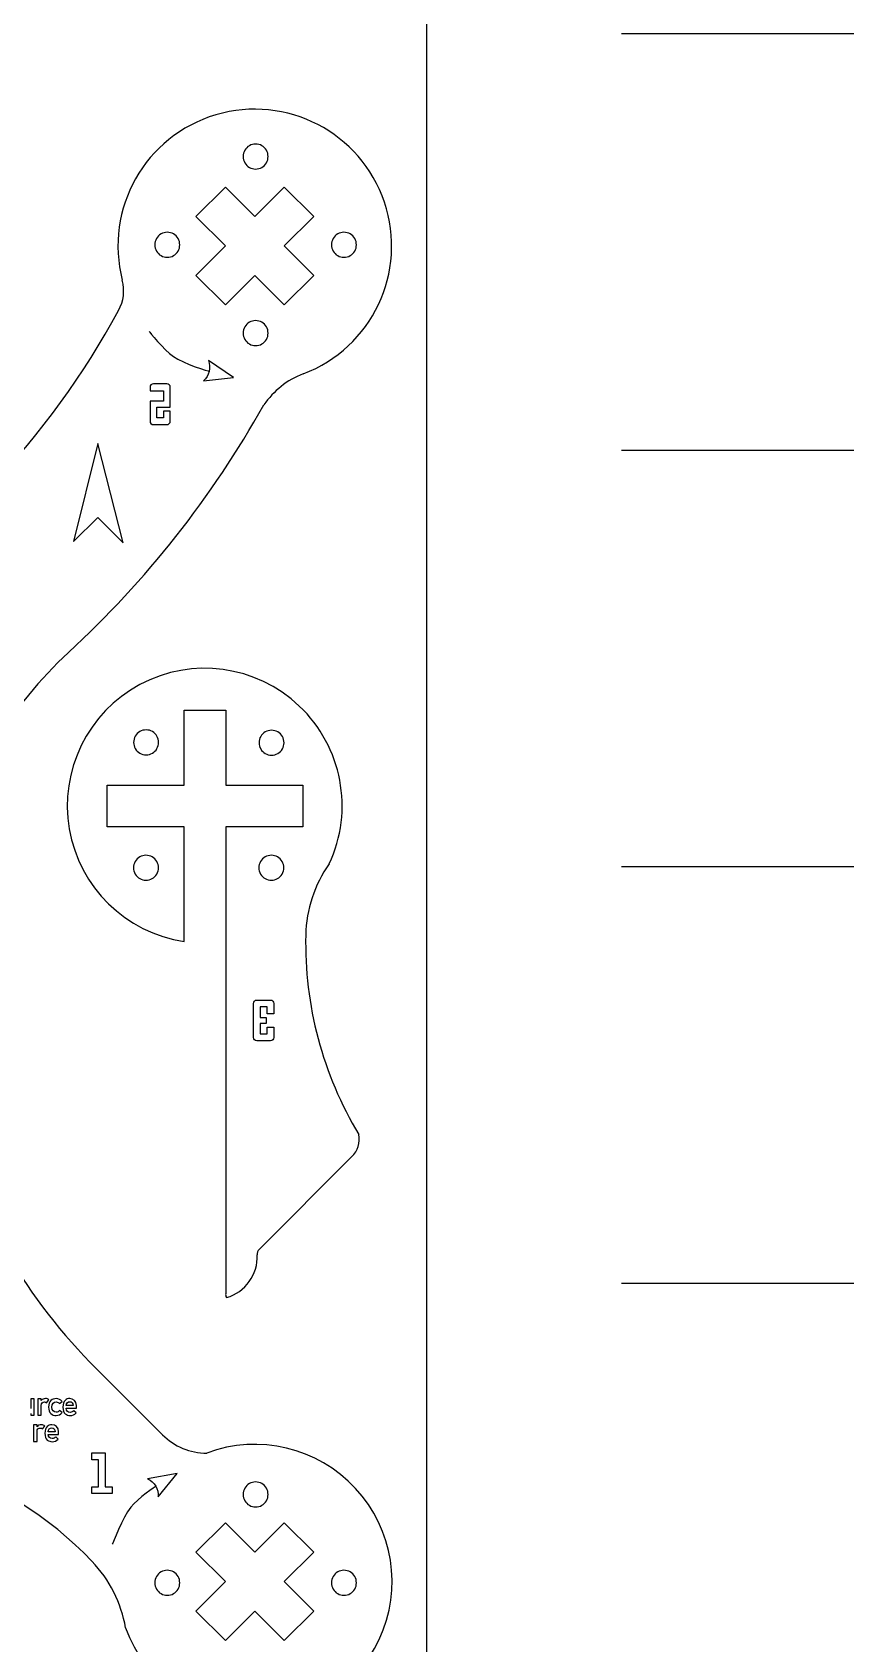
# Model space of a CAD drawing. Extents: x 699 to 13006, y 967 to 6587.
# Drawn here: x 3967 to 4246, y 3979 to 4528 of the extents above; entities that cross this region are included whole.
import ezdxf

# ---------------------------------------------------------------- set-up
doc = ezdxf.new("R2010")
doc.units = 0
doc.layers.add('Plantilla_LASERCUT_Illustrator_V2.0', color=7, linetype='CONTINUOUS')

msp = doc.modelspace()

# ---------------------------------------------------------------- linework, layer by layer
at = {"layer": 'Plantilla_LASERCUT_Illustrator_V2.0', "color": 7}
msp.add_lwpolyline([(699.319983, 2259.409869), (4100.894897, 2259.409869), (4100.894897, 4810.590805), (699.319983, 4810.590805)], close=True, dxfattribs=at)
for points in [[(4246.150294, 4527.125812), (4167.145296, 4527.125812)], [(4246.150294, 4385.393415), (4167.145296, 4385.393415)], [(4246.150294, 4243.660919), (4167.145296, 4243.660919)], [(4246.150294, 4101.929522), (4167.145296, 4101.929522)]]:
    msp.add_lwpolyline(points, dxfattribs=at)
at = {"layer": 'Plantilla_LASERCUT_Illustrator_V2.0', "color": 5}
for points in [[(4046.936495, 4485.385549)], [(4016.89052, 4455.339619)], [(4076.982395, 4455.339619)], [(4046.936495, 4425.293689)], [(4005.436745, 4290.275614)], [(4048.098095, 4290.154647)], [(4005.39452, 4247.614302)], [(4048.055795, 4247.614302)], [(4046.936495, 4030.106929)], [(4016.89052, 4000.061029)], [(4076.982395, 4000.061029)]]:
    msp.add_lwpolyline(points, close=True, dxfattribs=at)
at = {"layer": 'Plantilla_LASERCUT_Illustrator_V2.0', "color": 3}
for points in [[(4022.38127, 4464.959299), (4032.396545, 4454.943987), (4022.38127, 4444.928682), (4032.396545, 4434.913377), (4042.41182, 4444.928682), (4052.42717, 4434.913377), (4062.442445, 4444.928682), (4052.42717, 4454.943987), (4062.442445, 4464.959299), (4052.42717, 4474.974612), (4042.41182, 4464.959299), (4032.396545, 4474.974612)], [(4024.939336, 4409.083891)], [(3989.044103, 4387.718768), (3980.744641, 4354.384995), (3989.044103, 4362.528563), (3997.639411, 4353.932295)], [(3986.955113, 4041.930795), (3986.955113, 4044.25242), (3991.560061, 4044.25242), (3991.560061, 4032.720945), (3993.862486, 4032.720945), (3993.862486, 4030.399245), (3986.955113, 4030.399245), (3986.955113, 4032.720945), (3989.257576, 4032.720945), (3989.257576, 4041.930795)], [(4009.531636, 4029.293445)], [(4022.38127, 4010.472004), (4032.396545, 4000.456729), (4022.38127, 3990.441379), (4032.396545, 3980.426104), (4042.41182, 3990.441379), (4052.42717, 3980.426104), (4062.442445, 3990.441379), (4052.42717, 4000.456729), (4062.442445, 4010.472004), (4052.42717, 4020.487354), (4042.41182, 4010.472004), (4032.396545, 4020.487354)]]:
    msp.add_lwpolyline(points, close=True, dxfattribs=at)
for points in [[(4024.939336, 4409.083891), (4035.112561, 4410.243113), (4026.618211, 4415.950313)], [(4006.769311, 4406.857193), (4006.769311, 4405.705958), (4011.374236, 4405.705958), (4011.374236, 4402.098758)], [(4012.525486, 4408.008428), (4007.920561, 4408.008428)], [(4013.676661, 4395.306488), (4013.676661, 4398.779378), (4011.374236, 4398.779378), (4011.374236, 4396.476908), (4009.071736, 4396.476908), (4009.071736, 4400.064916), (4013.676661, 4400.064916), (4013.676661, 4406.857193)], [(4011.374236, 4402.098758), (4006.769311, 4402.098758), (4006.769311, 4395.306488)], [(4007.920561, 4394.155261), (4012.525486, 4394.155261)], [(4041.959011, 4185.634343), (4041.959011, 4197.18504)], [(4043.110261, 4198.336275), (4047.715186, 4198.336275)], [(4048.866361, 4197.18504), (4048.866361, 4193.712158), (4046.563936, 4193.712158), (4046.563936, 4196.01462), (4044.261436, 4196.01462), (4044.261436, 4192.426613), (4046.333686, 4192.426613), (4046.333686, 4190.39277), (4044.261436, 4190.39277), (4044.261436, 4186.804763), (4046.563936, 4186.804763), (4046.563936, 4189.107225), (4048.866361, 4189.107225)], [(4047.715186, 4184.483108), (4043.110261, 4184.483108)], [(4048.866361, 4189.107225), (4048.866361, 4185.634343)], [(3966.194618, 4057.64661), (3966.226118, 4057.64661), (3966.226118, 4057.043835), (3967.349363, 4057.043835), (3967.349363, 4062.68151), (3966.226118, 4062.68151), (3966.226118, 4059.319935)], [(3969.761431, 4062.078735), (3969.728581, 4062.078735), (3969.728581, 4062.68151), (3968.593763, 4062.68151), (3968.593763, 4057.043835), (3968.593778, 4057.043835)], [(3968.593778, 4057.043835), (3969.728588, 4057.043835), (3969.728588, 4060.423485)], [(3971.575966, 4061.334885), (3972.403628, 4062.316935)], [(3976.008278, 4061.021235), (3976.842511, 4061.77176)], [(3976.842511, 4057.960185), (3976.008278, 4058.704185)], [(3980.647373, 4060.372635), (3978.272776, 4060.372635)], [(3978.272776, 4059.43656), (3981.782176, 4059.43656)], [(3981.673801, 4057.89621), (3980.846146, 4058.58921)], [(3981.782176, 4059.43656), (3981.782176, 4060.372635)], [(3968.344171, 4053.174885), (3968.331046, 4053.174885), (3968.331046, 4053.777585), (3967.194661, 4053.777585), (3967.194661, 4048.13997), (3967.194638, 4048.13997)], [(3970.171981, 4052.41791), (3970.993058, 4053.406485)], [(3967.194638, 4048.13997), (3968.331023, 4048.13997), (3968.331023, 4051.53267)], [(3974.527036, 4051.46217), (3972.154021, 4051.46217)], [(3972.154021, 4050.526095), (3975.663428, 4050.526095)], [(3975.553328, 4048.98072), (3974.725673, 4049.678745)], [(3975.663428, 4050.526095), (3975.663428, 4051.46217)], [(4009.531636, 4029.293445), (4016.007361, 4037.22582), (4005.935986, 4035.376095)]]:
    msp.add_lwpolyline(points, dxfattribs=at)
at = {"layer": 'Plantilla_LASERCUT_Illustrator_V2.0', "color": 5}
for points in [[(4018.396145, 4296.989254), (4032.559895, 4296.989254)], [(4018.396145, 4271.494444), (4018.396145, 4296.989254)], [(4032.559895, 4296.989254), (4032.559895, 4271.494444)], [(3992.193095, 4271.494444), (4018.396145, 4271.494444)], [(3992.193095, 4257.330664), (3992.193095, 4271.494444)], [(4032.559895, 4271.494444), (4058.76287, 4271.494444)], [(4058.76287, 4271.494444), (4058.76287, 4257.330664)], [(4018.396145, 4257.330664), (3992.193095, 4257.330664)], [(4018.396145, 4218.282896), (4018.396145, 4257.330664)], [(4032.559895, 4257.330664), (4032.559895, 4098.489056)], [(4058.76287, 4257.330664), (4032.559895, 4257.330664)], [(4043.88407, 4113.496751), (4075.458845, 4145.071444)], [(3988.632703, 4072.801129), (4011.02192, 4050.411829)]]:
    msp.add_lwpolyline(points, dxfattribs=at)
for points in [[(4086.511786, 4469.828662), (4078.500962, 4493.562926), (4053.14264, 4506.700118), (4029.133856, 4499.554008)], [(4029.133856, 4499.554008), (4005.125072, 4492.407899), (3991.078225, 4467.541931), (3997.350245, 4443.290119)], [(4040.56095, 4489.070632), (4039.245338, 4488.310205), (4038.43594, 4486.905114), (4038.43817, 4485.385549)], [(4044.813716, 4489.070632), (4043.498105, 4489.831059), (4041.876561, 4489.831059), (4040.56095, 4489.070632)], [(4046.936495, 4485.385549), (4046.938725, 4486.905114), (4046.129327, 4488.310205), (4044.813716, 4489.070632)], [(4038.43817, 4485.385549), (4038.43594, 4483.865985), (4039.245338, 4482.460894), (4040.56095, 4481.700467)], [(4040.56095, 4481.700467), (4041.876561, 4480.94004), (4043.498105, 4480.94004), (4044.813716, 4481.700467)], [(4044.813716, 4481.700467), (4046.129327, 4482.460894), (4046.938725, 4483.865985), (4046.936495, 4485.385549)], [(4058.883695, 4411.411954), (4082.312306, 4420.276986), (4094.522611, 4446.094398), (4086.511786, 4469.828662)], [(4010.514043, 4459.027517), (4009.197942, 4458.266337), (4008.388819, 4456.859983), (4008.39227, 4455.339619)], [(4014.768747, 4459.027517), (4013.452646, 4459.788697), (4011.830145, 4459.788697), (4010.514043, 4459.027517)], [(4016.89052, 4455.339619), (4016.893972, 4456.859983), (4016.084849, 4458.266337), (4014.768747, 4459.027517)], [(4070.605918, 4459.027517), (4069.289817, 4458.266337), (4068.480694, 4456.859983), (4068.484145, 4455.339619)], [(4074.860622, 4459.027517), (4073.544521, 4459.788697), (4071.92202, 4459.788697), (4070.605918, 4459.027517)], [(4076.982395, 4455.339619), (4076.985847, 4456.859983), (4076.176724, 4458.266337), (4074.860622, 4459.027517)], [(4008.39227, 4455.339619), (4008.388819, 4453.819255), (4009.197942, 4452.412902), (4010.514043, 4451.651722)], [(4014.768747, 4451.651722), (4016.084849, 4452.412902), (4016.893972, 4453.819255), (4016.89052, 4455.339619)], [(4068.484145, 4455.339619), (4068.480694, 4453.819255), (4069.289817, 4452.412902), (4070.605918, 4451.651722)], [(4074.860622, 4451.651722), (4076.176724, 4452.412902), (4076.985847, 4453.819255), (4076.982395, 4455.339619)], [(4010.514043, 4451.651722), (4011.830145, 4450.890542), (4013.452646, 4450.890542), (4014.768747, 4451.651722)], [(4070.605918, 4451.651722), (4071.92202, 4450.890542), (4073.544521, 4450.890542), (4074.860622, 4451.651722)], [(3996.08612, 4432.987407), (3997.796049, 4436.137944), (3998.247788, 4439.81965), (3997.350245, 4443.290119)], [(3895.680935, 4326.811504), (3937.838186, 4352.839049), (3972.452602, 4389.442904), (3996.08612, 4432.987407)], [(4040.56095, 4428.978772), (4039.245338, 4428.218345), (4038.43594, 4426.813254), (4038.43817, 4425.293689)], [(4044.813716, 4428.978772), (4043.498105, 4429.739198), (4041.876561, 4429.739198), (4040.56095, 4428.978772)], [(4046.936495, 4425.293689), (4046.938725, 4426.813254), (4046.129327, 4428.218345), (4044.813716, 4428.978772)], [(4038.43817, 4425.293689), (4038.43594, 4423.774125), (4039.245338, 4422.369034), (4040.56095, 4421.608607)], [(4040.56095, 4421.608607), (4041.876561, 4420.84818), (4043.498105, 4420.84818), (4044.813716, 4421.608607)], [(4044.813716, 4421.608607), (4046.129327, 4422.369034), (4046.938725, 4423.774125), (4046.936495, 4425.293689)], [(4058.883695, 4411.411954), (4053.439259, 4409.351861), (4048.761671, 4405.664487), (4045.487345, 4400.851519)], [(3979.04768, 4316.647099), (4005.475843, 4341.054738), (4027.896849, 4369.470712), (4045.487345, 4400.851519)], [(3979.04768, 4316.647099), (3959.447777, 4298.545667), (3945.359033, 4275.276464), (3938.403845, 4249.519069)], [(4057.557499, 4298.403485), (4042.948739, 4312.265688), (4021.10343, 4315.212092), (4003.344142, 4305.715554)], [(4003.344142, 4305.715554), (3985.584854, 4296.219016), (3975.905033, 4276.414978), (3979.321796, 4256.568007)], [(4067.700695, 4244.647834), (4076.253466, 4262.880405), (4072.166258, 4284.541282), (4057.557499, 4298.403485)], [(4005.436745, 4290.275614), (4003.917387, 4290.27755), (4002.512612, 4289.468094), (4001.752374, 4288.152612)], [(4009.121117, 4288.152612), (4008.360878, 4289.468094), (4006.956104, 4290.27755), (4005.436745, 4290.275614)], [(4048.098095, 4290.154647), (4046.578737, 4290.156583), (4045.173962, 4289.347126), (4044.413724, 4288.031645)], [(4051.782467, 4288.031645), (4051.022228, 4289.347126), (4049.617454, 4290.156583), (4048.098095, 4290.154647)], [(4001.752374, 4288.152612), (4000.992135, 4286.837131), (4000.992135, 4285.215832), (4001.752374, 4283.900351)], [(4001.752374, 4283.900351), (4002.512612, 4282.584869), (4003.917387, 4281.775413), (4005.436745, 4281.777349)], [(4005.436745, 4281.777349), (4006.956104, 4281.775413), (4008.360878, 4282.584869), (4009.121117, 4283.900351)], [(4009.121117, 4283.900351), (4009.881356, 4285.215832), (4009.881356, 4286.837131), (4009.121117, 4288.152612)], [(4044.413724, 4288.031645), (4043.653485, 4286.716164), (4043.653485, 4285.094865), (4044.413724, 4283.779383)], [(4044.413724, 4283.779383), (4045.173962, 4282.463902), (4046.578737, 4281.654445), (4048.098095, 4281.656382)], [(4048.098095, 4281.656382), (4049.617454, 4281.654445), (4051.022228, 4282.463902), (4051.782467, 4283.779383)], [(4051.782467, 4283.779383), (4052.542706, 4285.094865), (4052.542706, 4286.716164), (4051.782467, 4288.031645)], [(3979.321796, 4256.568007), (3982.738559, 4236.721036), (3998.483595, 4221.294024), (4018.396145, 4218.282896)], [(4001.71466, 4245.489733), (4000.955625, 4244.175046), (4000.955625, 4242.555284), (4001.71466, 4241.240597)], [(4005.39452, 4247.614302), (4003.87645, 4247.614302), (4002.473695, 4246.804421), (4001.71466, 4245.489733)], [(4009.07438, 4245.489733), (4008.315345, 4246.804421), (4006.91259, 4247.614302), (4005.39452, 4247.614302)], [(4009.07438, 4241.240597), (4009.833415, 4242.555284), (4009.833415, 4244.175046), (4009.07438, 4245.489733)], [(4044.375935, 4245.489733), (4043.6169, 4244.175046), (4043.6169, 4242.555284), (4044.375935, 4241.240597)], [(4048.055795, 4247.614302), (4046.537725, 4247.614302), (4045.13497, 4246.804421), (4044.375935, 4245.489733)], [(4051.735655, 4245.489733), (4050.97662, 4246.804421), (4049.573865, 4247.614302), (4048.055795, 4247.614302)], [(4051.735655, 4241.240597), (4052.49469, 4242.555284), (4052.49469, 4244.175046), (4051.735655, 4245.489733)], [(4067.700695, 4244.647834), (4062.710537, 4237.576009), (4059.940202, 4229.17792), (4059.74312, 4220.524969)], [(4001.71466, 4241.240597), (4002.473695, 4239.92591), (4003.87645, 4239.116029), (4005.39452, 4239.116029)], [(4005.39452, 4239.116029), (4006.91259, 4239.116029), (4008.315345, 4239.92591), (4009.07438, 4241.240597)], [(4044.375935, 4241.240597), (4045.13497, 4239.92591), (4046.537725, 4239.116029), (4048.055795, 4239.116029)], [(4048.055795, 4239.116029), (4049.573865, 4239.116029), (4050.97662, 4239.92591), (4051.735655, 4241.240597)], [(4059.74312, 4220.524969), (4059.198867, 4196.627421), (4065.465505, 4173.068308), (4077.81107, 4152.599404)], [(3938.25899, 4157.523041), (3947.719521, 4125.522278), (3965.036618, 4096.397215), (3988.632703, 4072.801129)], [(4075.458845, 4145.071444), (4077.430346, 4147.04297), (4078.309368, 4149.856152), (4077.81107, 4152.599404)], [(4043.88407, 4113.496751), (4043.39717, 4113.009827), (4043.158072, 4112.327937), (4043.23427, 4111.643569)], [(4032.807395, 4097.127169), (4039.229182, 4098.961974), (4043.546145, 4104.972093), (4043.23427, 4111.643569)], [(4032.559895, 4098.489056), (4032.399848, 4098.02295), (4032.493584, 4097.507159), (4032.807395, 4097.127169)], [(3987.03482, 4007.375554), (3957.550966, 4038.23367), (3914.447285, 4052.063679), (3872.51375, 4044.120154)], [(4011.02192, 4050.411829), (4015.013761, 4046.419957), (4020.43127, 4044.182581), (4026.076595, 4044.194404)], [(4076.672384, 4032.174995), (4063.805954, 4046.072612), (4043.818646, 4050.820747), (4026.076595, 4044.194404)], [(4040.56095, 4033.792011), (4039.245338, 4033.031584), (4038.43594, 4031.626493), (4038.43817, 4030.106929)], [(4044.813716, 4033.792011), (4043.498105, 4034.552438), (4041.876561, 4034.552438), (4040.56095, 4033.792011)], [(4046.936495, 4030.106929), (4046.938725, 4031.626493), (4046.129327, 4033.031584), (4044.813716, 4033.792011)], [(4084.763149, 3980.804386), (4092.734981, 3997.983986), (4089.538814, 4018.277379), (4076.672384, 4032.174995)], [(4038.43817, 4030.106929), (4038.43594, 4028.587364), (4039.245338, 4027.182273), (4040.56095, 4026.421846)], [(4040.56095, 4026.421846), (4041.876561, 4025.661419), (4043.498105, 4025.661419), (4044.813716, 4026.421846)], [(4044.813716, 4026.421846), (4046.129327, 4027.182273), (4046.938725, 4028.587364), (4046.936495, 4030.106929)], [(3998.46542, 3984.691279), (3996.993452, 3993.220383), (3993.014024, 4001.117644), (3987.03482, 4007.375554)], [(4010.514043, 4003.748926), (4009.197942, 4002.987746), (4008.388819, 4001.581393), (4008.39227, 4000.061029)], [(4014.768747, 4003.748926), (4013.452646, 4004.510106), (4011.830145, 4004.510106), (4010.514043, 4003.748926)], [(4016.89052, 4000.061029), (4016.893972, 4001.581393), (4016.084849, 4002.987746), (4014.768747, 4003.748926)], [(4070.605918, 4003.748926), (4069.289817, 4002.987746), (4068.480694, 4001.581393), (4068.484145, 4000.061029)], [(4074.860622, 4003.748926), (4073.544521, 4004.510106), (4071.92202, 4004.510106), (4070.605918, 4003.748926)], [(4076.982395, 4000.061029), (4076.985847, 4001.581393), (4076.176724, 4002.987746), (4074.860622, 4003.748926)], [(4008.39227, 4000.061029), (4008.388819, 3998.540665), (4009.197942, 3997.134311), (4010.514043, 3996.373131)], [(4014.768747, 3996.373131), (4016.084849, 3997.134311), (4016.893972, 3998.540665), (4016.89052, 4000.061029)], [(4068.484145, 4000.061029), (4068.480694, 3998.540665), (4069.289817, 3997.134311), (4070.605918, 3996.373131)], [(4074.860622, 3996.373131), (4076.176724, 3997.134311), (4076.985847, 3998.540665), (4076.982395, 4000.061029)], [(4010.514043, 3996.373131), (4011.830145, 3995.611951), (4013.452646, 3995.611951), (4014.768747, 3996.373131)], [(4070.605918, 3996.373131), (4071.92202, 3995.611951), (4073.544521, 3995.611951), (4074.860622, 3996.373131)], [(3998.46542, 3984.691279), (4004.860552, 3966.864583), (4021.391243, 3954.667308), (4040.311142, 3953.815146)], [(4040.311142, 3953.815146), (4059.231041, 3952.962985), (4076.791316, 3963.624786), (4084.763149, 3980.804386)]]:
    msp.add_open_spline(points, degree=3, dxfattribs=at)
at = {"layer": 'Plantilla_LASERCUT_Illustrator_V2.0', "color": 3}
for points in [[(4006.439611, 4425.876691), (4006.439611, 4425.876691), (4011.397336, 4419.646846), (4014.719086, 4417.308406)], [(4014.719086, 4417.308406), (4018.244761, 4414.822066), (4026.929986, 4412.296748), (4026.929986, 4412.296748)], [(4026.618211, 4415.950313), (4027.617511, 4413.556906), (4026.926011, 4410.789751), (4024.939336, 4409.083891)], [(4007.095486, 4407.663061), (4006.877986, 4407.445591), (4006.769311, 4407.176971), (4006.769311, 4406.857193)], [(4007.920561, 4408.008428), (4007.600761, 4408.008413), (4007.325736, 4407.893288), (4007.095486, 4407.663061)], [(4013.331286, 4407.663061), (4013.113861, 4407.893288), (4012.845211, 4408.008413), (4012.525486, 4408.008428)], [(4013.676661, 4406.857193), (4013.676661, 4407.176971), (4013.561536, 4407.445591), (4013.331286, 4407.663061)], [(4006.769311, 4395.306488), (4006.769311, 4394.986703), (4006.877986, 4394.711686), (4007.095486, 4394.481443)], [(4007.095486, 4394.481443), (4007.325736, 4394.263988), (4007.600761, 4394.155261), (4007.920561, 4394.155261)], [(4012.525486, 4394.155261), (4012.845211, 4394.155261), (4013.113861, 4394.263988), (4013.331286, 4394.481443)], [(4013.331286, 4394.481443), (4013.561536, 4394.711686), (4013.676661, 4394.986703), (4013.676661, 4395.306488)], [(4041.959011, 4197.18504), (4041.959011, 4197.504825), (4042.074136, 4197.779843), (4042.304386, 4198.010093)], [(4042.304386, 4198.010093), (4042.521811, 4198.227548), (4042.790461, 4198.336275), (4043.110261, 4198.336275)], [(4047.715186, 4198.336275), (4048.034986, 4198.336275), (4048.309936, 4198.227548), (4048.540186, 4198.010093)], [(4048.540186, 4198.010093), (4048.757686, 4197.779843), (4048.866361, 4197.504825), (4048.866361, 4197.18504)], [(4042.304386, 4184.828475), (4042.074136, 4185.045953), (4041.959011, 4185.314573), (4041.959011, 4185.634343)], [(4043.110261, 4184.483108), (4042.790461, 4184.483123), (4042.521811, 4184.598248), (4042.304386, 4184.828475)], [(4048.540186, 4184.828475), (4048.309936, 4184.598248), (4048.034986, 4184.483123), (4047.715186, 4184.483108)], [(4048.866361, 4185.634343), (4048.866361, 4185.314573), (4048.757686, 4185.045953), (4048.540186, 4184.828475)], [(3969.728588, 4060.423485), (3969.728588, 4061.24451), (3970.273786, 4061.61081), (3970.832123, 4061.61081)], [(3971.217976, 4062.745485), (3970.620218, 4062.745485), (3970.107863, 4062.528885), (3969.761431, 4062.078735)], [(3970.832123, 4061.61081), (3971.121158, 4061.61081), (3971.313226, 4061.53956), (3971.575966, 4061.334885)], [(3972.403628, 4062.316935), (3972.050633, 4062.58626), (3971.672926, 4062.745485), (3971.217976, 4062.745485)], [(3974.822626, 4062.745485), (3973.520318, 4062.745485), (3972.262403, 4061.924385), (3972.262403, 4059.860235)], [(3972.262403, 4059.860235), (3972.262403, 4057.79436), (3973.520318, 4056.97326), (3974.822626, 4056.97326)], [(3973.405366, 4059.860235), (3973.405366, 4061.091885), (3973.943993, 4061.61081), (3974.873461, 4061.61081)], [(3974.873461, 4058.10141), (3973.943993, 4058.10141), (3973.405366, 4058.635185), (3973.405366, 4059.860235)], [(3976.842511, 4061.77176), (3976.361288, 4062.341535), (3975.681413, 4062.745485), (3974.822626, 4062.745485)], [(3974.822626, 4056.97326), (3975.681413, 4056.97326), (3976.361288, 4057.38381), (3976.842511, 4057.960185)], [(3974.873461, 4061.61081), (3975.328291, 4061.61081), (3975.727411, 4061.367735), (3976.008278, 4061.021235)], [(3976.008278, 4058.704185), (3975.727411, 4058.352735), (3975.328291, 4058.10141), (3974.873461, 4058.10141)], [(3979.453576, 4062.745485), (3978.363173, 4062.745485), (3977.131538, 4062.041085), (3977.131538, 4059.84711)], [(3977.131538, 4059.84711), (3977.131538, 4057.531635), (3978.471556, 4056.973335), (3979.639073, 4056.973335)], [(3978.272776, 4060.372635), (3978.292501, 4061.23311), (3978.786848, 4061.674935), (3979.453576, 4061.674935)], [(3979.607941, 4058.03091), (3978.831121, 4058.03091), (3978.272776, 4058.51196), (3978.272776, 4059.43656)], [(3981.782176, 4060.372635), (3981.782176, 4061.822685), (3980.698351, 4062.745485), (3979.453576, 4062.745485)], [(3979.453576, 4061.674935), (3980.133436, 4061.674935), (3980.614523, 4061.23311), (3980.647373, 4060.372635)], [(3980.846146, 4058.58921), (3980.512711, 4058.23611), (3980.043061, 4058.03091), (3979.607941, 4058.03091)], [(3968.331023, 4051.53267), (3968.331023, 4052.353785), (3968.863096, 4052.713485), (3969.421433, 4052.713485)], [(3969.818843, 4053.843285), (3969.216226, 4053.843285), (3968.702161, 4053.62481), (3968.344171, 4053.174885)], [(3969.421433, 4052.713485), (3969.710453, 4052.713485), (3969.902656, 4052.62281), (3970.171981, 4052.41791)], [(3970.993058, 4053.406485), (3970.653068, 4053.67581), (3970.267096, 4053.843285), (3969.818843, 4053.843285)], [(3973.339681, 4053.843285), (3972.249271, 4053.843285), (3971.011066, 4053.13716), (3971.011066, 4050.936645)], [(3972.154021, 4051.46217), (3972.167146, 4052.316045), (3972.672946, 4052.77746), (3973.339681, 4052.77746)], [(3975.663428, 4051.46217), (3975.663428, 4052.918685), (3974.584448, 4053.843285), (3973.339681, 4053.843285)], [(3973.339681, 4052.77746), (3974.008111, 4052.77746), (3974.502346, 4052.316045), (3974.527036, 4051.46217)], [(3979.639073, 4056.973335), (3980.389621, 4056.973335), (3981.115463, 4057.242585), (3981.673801, 4057.89621)], [(3971.011066, 4050.936645), (3971.011066, 4048.634295), (3972.359356, 4048.075995), (3973.520318, 4048.075995)], [(3973.494038, 4049.133495), (3972.718936, 4049.133495), (3972.154021, 4049.61462), (3972.154021, 4050.526095)], [(3974.725673, 4049.678745), (3974.392381, 4049.33877), (3973.930861, 4049.133495), (3973.494038, 4049.133495)], [(3973.520318, 4048.075995), (3974.270858, 4048.075995), (3975.001553, 4048.33872), (3975.553328, 4048.98072)], [(4008.774211, 4032.88917), (4008.774211, 4032.88917), (4002.707686, 4028.907195), (4000.193986, 4025.75367)], [(4005.935986, 4035.376095), (4008.316861, 4034.36052), (4009.765111, 4031.900895), (4009.531636, 4029.293445)], [(4000.193986, 4025.75367), (3997.511461, 4022.399595), (3993.927961, 4013.178945), (3993.927961, 4013.178945)]]:
    msp.add_open_spline(points, degree=3, dxfattribs=at)

doc.saveas('drawing.dxf')
